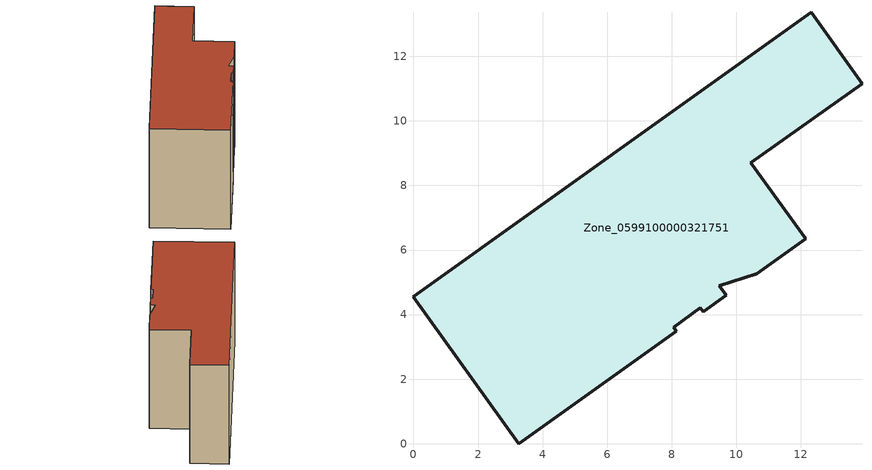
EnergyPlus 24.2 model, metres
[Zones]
Zone_0599100000321751
 floor ground (C_G): 10.63,5.27 9.48,4.89 9.69,4.59 8.98,4.08 8.89,4.21 8.06,3.61 8.15,3.49 3.26,0 0,4.56 12.32,13.37 13.9,11.16 10.46,8.71 12.15,6.35 z0
 wall outside (C_F): 13.9,11.16 12.32,13.37 0,4.56 3.26,0 8.15,3.49 8.06,3.61 8.89,4.21 8.98,4.08 9.69,4.59 9.48,4.89 10.63,5.27 12.15,6.35 10.46,8.71 13.9,11.16 z0:8.16
 roof outside (C_R): 10.63,5.27 12.15,6.35 10.46,8.71 13.9,11.16 12.32,13.37 0,4.56 3.26,0 8.15,3.49 8.06,3.61 8.89,4.21 8.98,4.08 9.69,4.59 9.48,4.89 z8.16
[BUILDING]
Pand.0599100000321751: North Axis=0; Terrain=City; Loads Convergence Tolerance Value=0.04; Temperature Convergence Tolerance Value=0.4; Solar Distribution=FullExterior; Maximum Number of Warmup Days=25; Minimum Number of Warmup Days=1
[Site:Location]
Rotterdam.The.Hague.AP_ZH_NLD Design_Conditions: Latitude=51.96; Longitude=4.45; Time Zone=1; Elevation=-4.5
[SITE:GROUNDTEMPERATURE:BUILDINGSURFACE]
18, 18, 18, 18, 18, 18, 18, 18, 18, 18, 18, 18
[MATERIAL] Thermal Absorptance=0.9; Solar Absorptance=0.7; Visible Absorptance=0.7
Name | Roughness | Thickness | Conductivity | Density | Specific Heat
G.TI.1975-1991 | MediumSmooth | 0.15 | 0.288461 | 540 | 1210
F.TI.1975-1991 | Rough | 0.3 | 0.230769 | 1920 | 840
R.TI.1975-1991 | MediumRough | 0.2 | 0.153846 | 1500 | 1000
[CONSTRUCTION]
C_G: G.TI.1975-1991
C_F: F.TI.1975-1991
C_R: R.TI.1975-1991
[ZONE]
Zone_0599100000321751: Type=1; Multiplier=1; Ceiling Height=Autocalculate; Volume=Autocalculate; Floor Area=autocalculate; Part of Total Floor Area=Yes
[ZONEINFILTRATION:DESIGNFLOWRATE]
Infil_Zone_0599100000321751: Zone or ZoneList or Space or SpaceList=Zone_0599100000321751; Schedule=AlwaysOn; Design Flow Rate Calculation Method=Flow/Area; Flow Rate per Floor Area=0.003; Constant Term Coefficient=1; Temperature Term Coefficient=0; Velocity Term Coefficient=0; Velocity Squared Term Coefficient=0
[HVACTEMPLATE:ZONE:IDEALLOADSAIRSYSTEM]
Zone_0599100000321751: Maximum Heating Supply Air Temperature=50; Minimum Cooling Supply Air Temperature=13; Maximum Heating Supply Air Humidity Ratio=0.0156; Minimum Cooling Supply Air Humidity Ratio=0.0077; Heating Limit=NoLimit; Cooling Limit=NoLimit; Dehumidification Control Type=ConstantSensibleHeatRatio; Cooling Sensible Heat Ratio=0.7; Dehumidification Setpoint=60; Humidification Control Type=None; Humidification Setpoint=30; Outdoor Air Method=None; Outdoor Air Flow Rate per Person=0.00944; Outdoor Air Flow Rate per Zone Floor Area=0; Outdoor Air Flow Rate per Zone=0; Demand Controlled Ventilation Type=None; Outdoor Air Economizer Type=NoEconomizer; Heat Recovery Type=None; Sensible Heat Recovery Effectiveness=0.7; Latent Heat Recovery Effectiveness=0.65
[ZONECONTROL:THERMOSTAT]
ThermostatControl_Zone_0599100000321751: Zone or ZoneList=Zone_0599100000321751; Control Type Schedule=DualSetpointControlType; Control 1=Thermostat_Zone_0599100000321751; Temperature Difference Between Cutout And Setpoint=0
[THERMOSTATSETPOINT:DUALSETPOINT]
Thermostat_Zone_0599100000321751: Heating Setpoint Temperature Schedule=HeatingSetpoint_Zone_0599100000321751; Cooling Setpoint Temperature Schedule=CoolingSetpoint_Zone_0599100000321751
[SCHEDULE:COMPACT]
HeatingSetpoint_Zone_0599100000321751: Through: 12/31, For: AllDays, Until: 24:00, 21
CoolingSetpoint_Zone_0599100000321751: Through: 12/31, For: AllDays, Until: 24:00, 24
DualSetpointControlType: Through: 12/31, For: AllDays, Until: 24:00, 4
AlwaysOn: Through: 12/31, For: AllDays, Until: 24:00, 1
